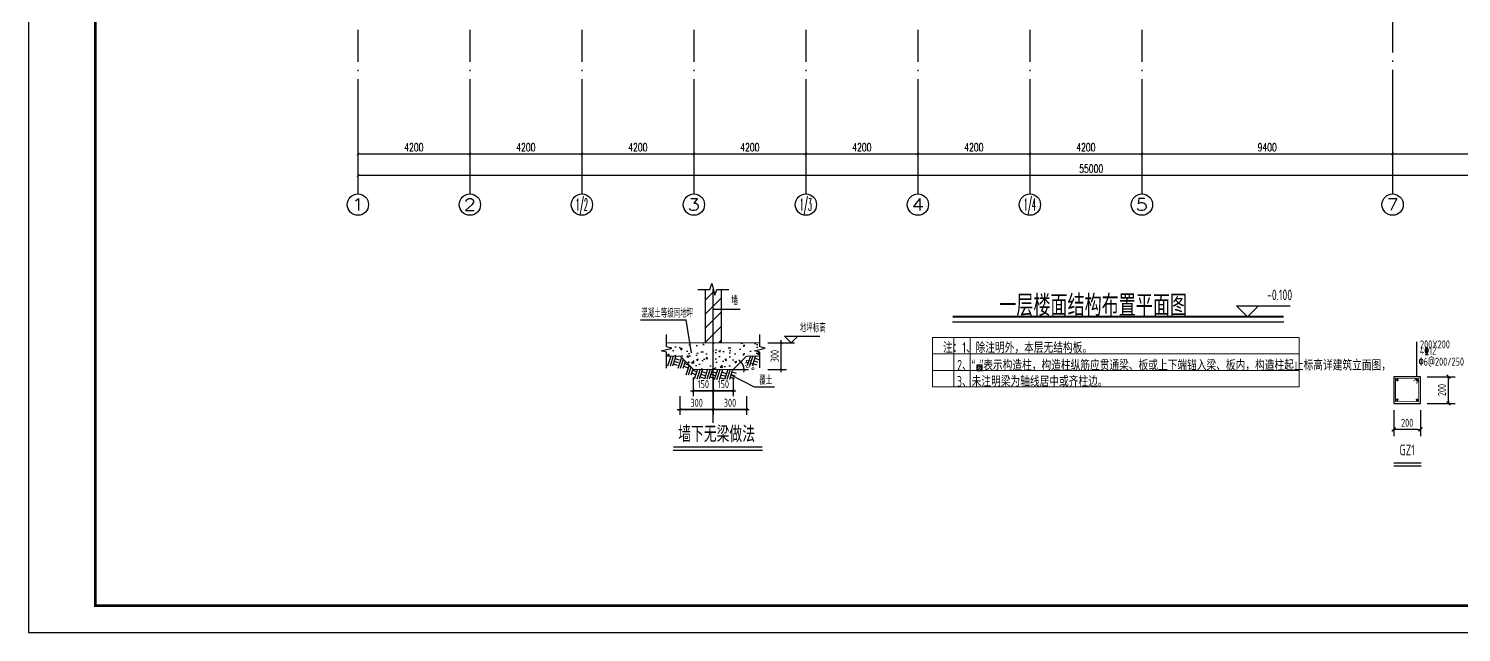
# Model space of a CAD drawing. Extents: x 169490 to 7584583, y -2399407 to 1374371.
# Drawn here: x 1588051 to 1641774, y 795791 to 818426 of the extents above; entities that cross this region are included whole.
import ezdxf
from ezdxf.enums import TextEntityAlignment as Align

# ---------------------------------------------------------------- set-up
doc = ezdxf.new("R2010")
doc.units = 0
doc.header["$LTSCALE"] = 100
doc.linetypes.add('D3轴线点划线', pattern=[18.5, 12, -3, 0.5, -3])
doc.layers.get('0').update_dxf_attribs({"linetype": 'CONTINUOUS'})
doc.layers.get('DEFPOINTS').update_dxf_attribs({"linetype": 'CONTINUOUS'})
for name, color, linetype in [('AXIS', 3, 'CONTINUOUS'), ('AXIS_TEXT', 4, 'CONTINUOUS'), ('C-AXIS(轴号)', 3, 'CONTINUOUS'), ('C-AXIS-T(字)', 7, 'CONTINUOUS'), ('C-DOTE', 8, 'D3轴线点划线'), ('DIM', 3, 'CONTINUOUS'), ('NUM', 7, 'CONTINUOUS'), ('S-0-TEXT', 7, 'CONTINUOUS'), ('S-BEAM-XRBAR', 20, 'CONTINUOUS'), ('S-DETL-LINE1', 2, 'CONTINUOUS'), ('S-DETL-TEXT', 7, 'CONTINUOUS'), ('S-SLAB-DIM', 92, 'CONTINUOUS'), ('S-SLAB-RTEXT', 7, 'CONTINUOUS'), ('TEXT', 7, 'CONTINUOUS'), ('THIN', 190, 'CONTINUOUS'), ('WALL', 7, 'CONTINUOUS'), ('中文', 7, 'CONTINUOUS'), ('图框', 140, 'CONTINUOUS'), ('大样详图_文字', 60, 'CONTINUOUS'), ('文字', 7, 'CONTINUOUS'), ('门编号', 6, 'CONTINUOUS')]:
    doc.layers.add(name, color=color, linetype=linetype)
doc.layers.add('S-1-TEXT', color=7, linetype='CONTINUOUS', lineweight=18)
doc.layers.add('砼柱', color=2, linetype='CONTINUOUS', lineweight=35)
doc.styles.add('_TCH_AXIS', font='COMPLEX', dxfattribs={"bigfont": 'GBCBIG'})
doc.styles.add('_TCH_DIM_T3', font='SIMPLEX.shx', dxfattribs={"width": 0.705882, "bigfont": 'GBCBIG.shx'})
doc.styles.add('COMPLEX', font='COMPLEX')
doc.styles.add('TSSD_Dimension', font='Tssdeng.shx', dxfattribs={"width": 0.7, "bigfont": 'tssdchn.shx'})
doc.styles.add('TSSD_Label', font='Tssdeng.shx', dxfattribs={"width": 0.7, "bigfont": 'hztxt.shx'})
doc.styles.add('TSSD_REIN', font='tssdeng.shx', dxfattribs={"width": 0.7, "bigfont": 'hztxt.shx'})
doc.dimstyles.new('_TCH_ARCH&&100', dxfattribs={"dimtxt": 297.5, "dimasz": 100, "dimexe": 250, "dimexo": 300, "dimgap": 100, "dimtad": 1, "dimdec": 0, "dimzin": 0, "dimdsep": 46, "dimtxsty": '_TCH_DIM_T3', "dimblk": 'ARCHTICK', "dimcen": 0.09, "dimclrt": 7, "dimazin": 2, "dimtfac": 1, "dimtdec": 0, "dimtix": 1, "dimtmove": 2, "dimatfit": 3, "dimfxl": 1, "dimtolj": 1, "dimtzin": 0, "dimarcsym": 0})
doc.dimstyles.new('TSSD_100_100', dxfattribs={"dimtxt": 300, "dimasz": 100, "dimexe": 100, "dimexo": 250, "dimgap": 100, "dimtad": 1, "dimdec": 0, "dimzin": 0, "dimdsep": 46, "dimtxsty": 'TSSD_Dimension', "dimblk": 'ARCHTICK', "dimcen": 0, "dimdle": 100, "dimclrt": 7, "dimadec": 0, "dimazin": 0, "dimtfac": 1, "dimtdec": 0, "dimtix": 1, "dimtmove": 2, "dimatfit": 3, "dimfxl": 1, "dimtolj": 1, "dimtzin": 0, "dimarcsym": 0})
doc.dimstyles.new('TSSD_20_100', dxfattribs={"dimtxt": 300, "dimasz": 100, "dimexe": 250, "dimexo": 250, "dimgap": 100, "dimtad": 1, "dimdec": 0, "dimlfac": 0.2, "dimzin": 0, "dimdsep": 46, "dimtxsty": 'TSSD_Dimension', "dimblk": '_TSDBK', "dimcen": 0, "dimclrt": 7, "dimadec": 0, "dimazin": 0, "dimtfac": 1, "dimtdec": 0, "dimtix": 1, "dimtmove": 2, "dimatfit": 3, "dimldrblk": '_TSDBK', "dimfxl": 1, "dimtolj": 1, "dimtzin": 0, "dimarcsym": 0})

# ---------------------------------------------------------------- blocks, each defined once
blk = doc.blocks.new('_ARCHTICK')
at = {"const_width": 0.15}
blk.add_lwpolyline([(-0.5, -0.5), (0.5, 0.5)], dxfattribs=at)
blk = doc.blocks.new('*D1656')
at = {"layer": 'AXIS', "color": 0, "lineweight": -2, "transparency": 16777216}
for p, q in [((1600395, 815929), (1600395, 812679)), ((1655395, 815929), (1655395, 812679)), ((1600395, 812929), (1655395, 812929))]:
    blk.add_line(p, q, dxfattribs=at)
at = {"layer": 'DEFPOINTS', "color": 0, "transparency": 16777216}
for p in [(1600395, 816229), (1655395, 816229), (1655395, 812929)]:
    blk.add_point(p, dxfattribs=at)
at = {"layer": 'AXIS', "color": 0, "lineweight": -2, "transparency": 16777216, "xscale": 100, "yscale": 100, "zscale": 100, "rotation": 180}
blk.add_blockref('_ARCHTICK', (1600395, 812929), dxfattribs=at)
at = {"layer": 'AXIS', "color": 0, "lineweight": -2, "transparency": 16777216, "xscale": 100, "yscale": 100, "zscale": 100}
blk.add_blockref('_ARCHTICK', (1655395, 812929), dxfattribs=at)
at = {"layer": 'AXIS', "color": 7, "transparency": 16777216, "insert": (1627895, 813178), "char_height": 297.5, "attachment_point": 5, "style": '_TCH_DIM_T3'}
blk.add_mtext('\\A1;55000', dxfattribs=at)
blk = doc.blocks.new('*D1659')
at = {"layer": 'AXIS', "color": 0, "lineweight": -2, "transparency": 16777216}
for p, q in [((1639195, 815929), (1639195, 813479)), ((1646595, 815929), (1646595, 813479)), ((1639195, 813729), (1646595, 813729))]:
    blk.add_line(p, q, dxfattribs=at)
at = {"layer": 'DEFPOINTS', "color": 0, "transparency": 16777216}
for p in [(1639195, 816229), (1646595, 816229), (1646595, 813729)]:
    blk.add_point(p, dxfattribs=at)
at = {"layer": 'AXIS', "color": 0, "lineweight": -2, "transparency": 16777216, "xscale": 100, "yscale": 100, "zscale": 100, "rotation": 180}
blk.add_blockref('_ARCHTICK', (1639195, 813729), dxfattribs=at)
at = {"layer": 'AXIS', "color": 0, "lineweight": -2, "transparency": 16777216, "xscale": 100, "yscale": 100, "zscale": 100}
blk.add_blockref('_ARCHTICK', (1646595, 813729), dxfattribs=at)
at = {"layer": 'AXIS', "color": 7, "transparency": 16777216, "insert": (1642895, 813978), "char_height": 297.5, "attachment_point": 5, "style": '_TCH_DIM_T3'}
blk.add_mtext('\\A1;7400', dxfattribs=at)
blk = doc.blocks.new('*D1660')
at = {"layer": 'AXIS', "color": 0, "lineweight": -2, "transparency": 16777216}
for p, q in [((1629795, 815929), (1629795, 813479)), ((1639195, 815929), (1639195, 813479)), ((1629795, 813729), (1639195, 813729))]:
    blk.add_line(p, q, dxfattribs=at)
at = {"layer": 'DEFPOINTS', "color": 0, "transparency": 16777216}
for p in [(1629795, 816229), (1639195, 816229), (1639195, 813729)]:
    blk.add_point(p, dxfattribs=at)
at = {"layer": 'AXIS', "color": 0, "lineweight": -2, "transparency": 16777216, "xscale": 100, "yscale": 100, "zscale": 100, "rotation": 180}
blk.add_blockref('_ARCHTICK', (1629795, 813729), dxfattribs=at)
at = {"layer": 'AXIS', "color": 0, "lineweight": -2, "transparency": 16777216, "xscale": 100, "yscale": 100, "zscale": 100}
blk.add_blockref('_ARCHTICK', (1639195, 813729), dxfattribs=at)
at = {"layer": 'AXIS', "color": 7, "transparency": 16777216, "insert": (1634495, 813978), "char_height": 297.5, "attachment_point": 5, "style": '_TCH_DIM_T3'}
blk.add_mtext('\\A1;9400', dxfattribs=at)
blk = doc.blocks.new('*D1661')
at = {"layer": 'AXIS', "color": 0, "lineweight": -2, "transparency": 16777216}
for p, q in [((1625595, 815929), (1625595, 813479)), ((1629795, 815929), (1629795, 813479)), ((1625595, 813729), (1629795, 813729))]:
    blk.add_line(p, q, dxfattribs=at)
at = {"layer": 'DEFPOINTS', "color": 0, "transparency": 16777216}
for p in [(1625595, 816229), (1629795, 816229), (1629795, 813729)]:
    blk.add_point(p, dxfattribs=at)
at = {"layer": 'AXIS', "color": 0, "lineweight": -2, "transparency": 16777216, "xscale": 100, "yscale": 100, "zscale": 100, "rotation": 180}
blk.add_blockref('_ARCHTICK', (1625595, 813729), dxfattribs=at)
at = {"layer": 'AXIS', "color": 0, "lineweight": -2, "transparency": 16777216, "xscale": 100, "yscale": 100, "zscale": 100}
blk.add_blockref('_ARCHTICK', (1629795, 813729), dxfattribs=at)
at = {"layer": 'AXIS', "color": 7, "transparency": 16777216, "insert": (1627695, 813978), "char_height": 297.5, "attachment_point": 5, "style": '_TCH_DIM_T3'}
blk.add_mtext('\\A1;4200', dxfattribs=at)
blk = doc.blocks.new('*D1662')
at = {"layer": 'AXIS', "color": 0, "lineweight": -2, "transparency": 16777216}
for p, q in [((1621395, 815929), (1621395, 813479)), ((1625595, 815929), (1625595, 813479)), ((1621395, 813729), (1625595, 813729))]:
    blk.add_line(p, q, dxfattribs=at)
at = {"layer": 'DEFPOINTS', "color": 0, "transparency": 16777216}
for p in [(1621395, 816229), (1625595, 816229), (1625595, 813729)]:
    blk.add_point(p, dxfattribs=at)
at = {"layer": 'AXIS', "color": 0, "lineweight": -2, "transparency": 16777216, "xscale": 100, "yscale": 100, "zscale": 100, "rotation": 180}
blk.add_blockref('_ARCHTICK', (1621395, 813729), dxfattribs=at)
at = {"layer": 'AXIS', "color": 0, "lineweight": -2, "transparency": 16777216, "xscale": 100, "yscale": 100, "zscale": 100}
blk.add_blockref('_ARCHTICK', (1625595, 813729), dxfattribs=at)
at = {"layer": 'AXIS', "color": 7, "transparency": 16777216, "insert": (1623495, 813978), "char_height": 297.5, "attachment_point": 5, "style": '_TCH_DIM_T3'}
blk.add_mtext('\\A1;4200', dxfattribs=at)
blk = doc.blocks.new('*D1663')
at = {"layer": 'AXIS', "color": 0, "lineweight": -2, "transparency": 16777216}
for p, q in [((1617195, 815929), (1617195, 813479)), ((1621395, 815929), (1621395, 813479)), ((1617195, 813729), (1621395, 813729))]:
    blk.add_line(p, q, dxfattribs=at)
at = {"layer": 'DEFPOINTS', "color": 0, "transparency": 16777216}
for p in [(1617195, 816229), (1621395, 816229), (1621395, 813729)]:
    blk.add_point(p, dxfattribs=at)
at = {"layer": 'AXIS', "color": 0, "lineweight": -2, "transparency": 16777216, "xscale": 100, "yscale": 100, "zscale": 100, "rotation": 180}
blk.add_blockref('_ARCHTICK', (1617195, 813729), dxfattribs=at)
at = {"layer": 'AXIS', "color": 0, "lineweight": -2, "transparency": 16777216, "xscale": 100, "yscale": 100, "zscale": 100}
blk.add_blockref('_ARCHTICK', (1621395, 813729), dxfattribs=at)
at = {"layer": 'AXIS', "color": 7, "transparency": 16777216, "insert": (1619295, 813978), "char_height": 297.5, "attachment_point": 5, "style": '_TCH_DIM_T3'}
blk.add_mtext('\\A1;4200', dxfattribs=at)
blk = doc.blocks.new('*D1664')
at = {"layer": 'AXIS', "color": 0, "lineweight": -2, "transparency": 16777216}
for p, q in [((1612995, 815929), (1612995, 813479)), ((1617195, 815929), (1617195, 813479)), ((1612995, 813729), (1617195, 813729))]:
    blk.add_line(p, q, dxfattribs=at)
at = {"layer": 'DEFPOINTS', "color": 0, "transparency": 16777216}
for p in [(1612995, 816229), (1617195, 816229), (1617195, 813729)]:
    blk.add_point(p, dxfattribs=at)
at = {"layer": 'AXIS', "color": 0, "lineweight": -2, "transparency": 16777216, "xscale": 100, "yscale": 100, "zscale": 100, "rotation": 180}
blk.add_blockref('_ARCHTICK', (1612995, 813729), dxfattribs=at)
at = {"layer": 'AXIS', "color": 0, "lineweight": -2, "transparency": 16777216, "xscale": 100, "yscale": 100, "zscale": 100}
blk.add_blockref('_ARCHTICK', (1617195, 813729), dxfattribs=at)
at = {"layer": 'AXIS', "color": 7, "transparency": 16777216, "insert": (1615095, 813978), "char_height": 297.5, "attachment_point": 5, "style": '_TCH_DIM_T3'}
blk.add_mtext('\\A1;4200', dxfattribs=at)
blk = doc.blocks.new('*D1665')
at = {"layer": 'AXIS', "color": 0, "lineweight": -2, "transparency": 16777216}
for p, q in [((1608795, 815929), (1608795, 813479)), ((1612995, 815929), (1612995, 813479)), ((1608795, 813729), (1612995, 813729))]:
    blk.add_line(p, q, dxfattribs=at)
at = {"layer": 'DEFPOINTS', "color": 0, "transparency": 16777216}
for p in [(1608795, 816229), (1612995, 816229), (1612995, 813729)]:
    blk.add_point(p, dxfattribs=at)
at = {"layer": 'AXIS', "color": 0, "lineweight": -2, "transparency": 16777216, "xscale": 100, "yscale": 100, "zscale": 100, "rotation": 180}
blk.add_blockref('_ARCHTICK', (1608795, 813729), dxfattribs=at)
at = {"layer": 'AXIS', "color": 0, "lineweight": -2, "transparency": 16777216, "xscale": 100, "yscale": 100, "zscale": 100}
blk.add_blockref('_ARCHTICK', (1612995, 813729), dxfattribs=at)
at = {"layer": 'AXIS', "color": 7, "transparency": 16777216, "insert": (1610895, 813978), "char_height": 297.5, "attachment_point": 5, "style": '_TCH_DIM_T3'}
blk.add_mtext('\\A1;4200', dxfattribs=at)
blk = doc.blocks.new('*D1666')
at = {"layer": 'AXIS', "color": 0, "lineweight": -2, "transparency": 16777216}
for p, q in [((1604595, 815929), (1604595, 813479)), ((1608795, 815929), (1608795, 813479)), ((1604595, 813729), (1608795, 813729))]:
    blk.add_line(p, q, dxfattribs=at)
at = {"layer": 'DEFPOINTS', "color": 0, "transparency": 16777216}
for p in [(1604595, 816229), (1608795, 816229), (1608795, 813729)]:
    blk.add_point(p, dxfattribs=at)
at = {"layer": 'AXIS', "color": 0, "lineweight": -2, "transparency": 16777216, "xscale": 100, "yscale": 100, "zscale": 100, "rotation": 180}
blk.add_blockref('_ARCHTICK', (1604595, 813729), dxfattribs=at)
at = {"layer": 'AXIS', "color": 0, "lineweight": -2, "transparency": 16777216, "xscale": 100, "yscale": 100, "zscale": 100}
blk.add_blockref('_ARCHTICK', (1608795, 813729), dxfattribs=at)
at = {"layer": 'AXIS', "color": 7, "transparency": 16777216, "insert": (1606695, 813978), "char_height": 297.5, "attachment_point": 5, "style": '_TCH_DIM_T3'}
blk.add_mtext('\\A1;4200', dxfattribs=at)
blk = doc.blocks.new('*D1667')
at = {"layer": 'AXIS', "color": 0, "lineweight": -2, "transparency": 16777216}
for p, q in [((1600395, 815929), (1600395, 813479)), ((1604595, 815929), (1604595, 813479)), ((1600395, 813729), (1604595, 813729))]:
    blk.add_line(p, q, dxfattribs=at)
at = {"layer": 'DEFPOINTS', "color": 0, "transparency": 16777216}
for p in [(1600395, 816229), (1604595, 816229), (1604595, 813729)]:
    blk.add_point(p, dxfattribs=at)
at = {"layer": 'AXIS', "color": 0, "lineweight": -2, "transparency": 16777216, "xscale": 100, "yscale": 100, "zscale": 100, "rotation": 180}
blk.add_blockref('_ARCHTICK', (1600395, 813729), dxfattribs=at)
at = {"layer": 'AXIS', "color": 0, "lineweight": -2, "transparency": 16777216, "xscale": 100, "yscale": 100, "zscale": 100}
blk.add_blockref('_ARCHTICK', (1604595, 813729), dxfattribs=at)
at = {"layer": 'AXIS', "color": 7, "transparency": 16777216, "insert": (1602495, 813978), "char_height": 297.5, "attachment_point": 5, "style": '_TCH_DIM_T3'}
blk.add_mtext('\\A1;4200', dxfattribs=at)
blk = doc.blocks.new('_AXISO')
blk.add_circle((0, 0), 0.5)
at = {"layer": 'AXIS_TEXT', "style": 'COMPLEX', "width": 1.041667}
blk.add_attdef('A', text='', height=0.56, dxfattribs=at).set_placement((-0.25, -0.28), (0.25, -0.28), align=Align.FIT)
blk = doc.blocks.new('*D1691')
at = {"layer": 'DEFPOINTS', "color": 0, "linetype": 'Continuous', "transparency": 16777216}
for p in [(1613724, 804648), (1614974, 804648), (1614974, 804148)]:
    blk.add_point(p, dxfattribs=at)
at = {"layer": 'DIM', "color": 0, "linetype": 'Continuous', "lineweight": -2, "transparency": 16777216}
for p, q in [((1613724, 804398), (1613724, 804048)), ((1614974, 804398), (1614974, 804048)), ((1613624, 804148), (1615074, 804148))]:
    blk.add_line(p, q, dxfattribs=at)
at = {"layer": 'DIM', "color": 0, "linetype": 'Continuous', "lineweight": -2, "transparency": 16777216, "xscale": 100, "yscale": 100, "zscale": 100, "rotation": 180}
blk.add_blockref('_ARCHTICK', (1613724, 804148), dxfattribs=at)
at = {"layer": 'DIM', "color": 0, "linetype": 'Continuous', "lineweight": -2, "transparency": 16777216, "xscale": 100, "yscale": 100, "zscale": 100}
blk.add_blockref('_ARCHTICK', (1614974, 804148), dxfattribs=at)
at = {"layer": 'DIM', "color": 7, "linetype": 'Continuous', "transparency": 16777216, "insert": (1614349, 804398), "char_height": 300, "attachment_point": 5, "style": 'TSSD_Dimension'}
blk.add_mtext('\\A1;300', dxfattribs=at)
blk = doc.blocks.new('*D1692')
at = {"layer": 'DEFPOINTS', "color": 0, "linetype": 'Continuous', "transparency": 16777216}
for p in [(1614974, 806148), (1614474, 805648), (1614474, 805648), (1614826, 805851), (1615047, 805648)]:
    blk.add_point(p, dxfattribs=at)
at = {"layer": 'DIM', "color": 0, "linetype": 'Continuous', "lineweight": -2, "transparency": 16777216}
for start, end in [(45, 59.1555), (0, 45), (345.8445, 0)]:
    blk.add_arc((1614474, 805648), 406, start, end, dxfattribs=at)
at = {"layer": 'DIM', "color": 0, "linetype": 'Continuous', "lineweight": -2, "transparency": 16777216, "xscale": 100, "yscale": 100, "zscale": 100}
for p, rotation in [((1614761, 805935), 314.9999999999954), ((1614880, 805648), 90.00000000000263)]:
    blk.add_blockref('_ARCHTICK', p, dxfattribs=dict(at, rotation=rotation))
at = {"layer": 'DIM', "color": 7, "linetype": 'Continuous', "transparency": 16777216, "insert": (1615080, 805813), "char_height": 300, "attachment_point": 5, "rotation": 285.239, "style": 'TSSD_Dimension'}
blk.add_mtext('\\A1;45°', dxfattribs=at)
blk = doc.blocks.new('*D1693')
at = {"layer": 'DEFPOINTS', "color": 0, "linetype": 'Continuous', "transparency": 16777216}
for p in [(1615774, 806648), (1616274, 806648), (1615774, 805648)]:
    blk.add_point(p, dxfattribs=at)
at = {"layer": 'DIM', "color": 0, "linetype": 'Continuous', "lineweight": -2, "transparency": 16777216}
for p, q in [((1616024, 806648), (1616374, 806648)), ((1616274, 805548), (1616274, 806748)), ((1616024, 805648), (1616374, 805648))]:
    blk.add_line(p, q, dxfattribs=at)
at = {"layer": 'DIM', "color": 0, "linetype": 'Continuous', "lineweight": -2, "transparency": 16777216, "xscale": 100, "yscale": 100, "zscale": 100}
for p, rotation in [((1616274, 806648), 90), ((1616274, 805648), 270)]:
    blk.add_blockref('_ARCHTICK', p, dxfattribs=dict(at, rotation=rotation))
at = {"layer": 'DIM', "color": 7, "linetype": 'Continuous', "transparency": 16777216, "insert": (1616024, 806148), "char_height": 300, "attachment_point": 5, "rotation": 90, "style": 'TSSD_Dimension'}
blk.add_mtext('\\A1;300', dxfattribs=at)
blk = doc.blocks.new('*D1694')
at = {"layer": 'DEFPOINTS', "color": 0, "linetype": 'Continuous', "transparency": 16777216}
for p in [(1612974, 805348), (1613724, 805348), (1613724, 804848)]:
    blk.add_point(p, dxfattribs=at)
at = {"layer": 'DIM', "color": 0, "linetype": 'Continuous', "lineweight": -2, "transparency": 16777216}
for p, q in [((1612874, 804848), (1613824, 804848)), ((1612974, 805098), (1612974, 804748)), ((1613724, 805098), (1613724, 804748))]:
    blk.add_line(p, q, dxfattribs=at)
at = {"layer": 'DIM', "color": 0, "linetype": 'Continuous', "lineweight": -2, "transparency": 16777216, "xscale": 100, "yscale": 100, "zscale": 100, "rotation": 180}
blk.add_blockref('_ARCHTICK', (1612974, 804848), dxfattribs=at)
at = {"layer": 'DIM', "color": 0, "linetype": 'Continuous', "lineweight": -2, "transparency": 16777216, "xscale": 100, "yscale": 100, "zscale": 100}
blk.add_blockref('_ARCHTICK', (1613724, 804848), dxfattribs=at)
at = {"layer": 'DIM', "color": 7, "linetype": 'Continuous', "transparency": 16777216, "insert": (1613349, 805098), "char_height": 300, "attachment_point": 5, "style": 'TSSD_Dimension'}
blk.add_mtext('\\A1;150', dxfattribs=at)
blk = doc.blocks.new('*D1695')
at = {"layer": 'DEFPOINTS', "color": 0, "linetype": 'Continuous', "transparency": 16777216}
for p in [(1613724, 805348), (1614474, 805348), (1614474, 804848)]:
    blk.add_point(p, dxfattribs=at)
at = {"layer": 'DIM', "color": 0, "linetype": 'Continuous', "lineweight": -2, "transparency": 16777216}
for p, q in [((1613624, 804848), (1614574, 804848)), ((1613724, 805098), (1613724, 804748)), ((1614474, 805098), (1614474, 804748))]:
    blk.add_line(p, q, dxfattribs=at)
at = {"layer": 'DIM', "color": 0, "linetype": 'Continuous', "lineweight": -2, "transparency": 16777216, "xscale": 100, "yscale": 100, "zscale": 100, "rotation": 180}
blk.add_blockref('_ARCHTICK', (1613724, 804848), dxfattribs=at)
at = {"layer": 'DIM', "color": 0, "linetype": 'Continuous', "lineweight": -2, "transparency": 16777216, "xscale": 100, "yscale": 100, "zscale": 100}
blk.add_blockref('_ARCHTICK', (1614474, 804848), dxfattribs=at)
at = {"layer": 'DIM', "color": 7, "linetype": 'Continuous', "transparency": 16777216, "insert": (1614099, 805098), "char_height": 300, "attachment_point": 5, "style": 'TSSD_Dimension'}
blk.add_mtext('\\A1;150', dxfattribs=at)
blk = doc.blocks.new('*D1696')
at = {"layer": 'DEFPOINTS', "color": 0, "linetype": 'Continuous', "transparency": 16777216}
for p in [(1612474, 804648), (1613724, 804648), (1613724, 804148)]:
    blk.add_point(p, dxfattribs=at)
at = {"layer": 'DIM', "color": 0, "linetype": 'Continuous', "lineweight": -2, "transparency": 16777216}
for p, q in [((1612474, 804398), (1612474, 804048)), ((1613724, 804398), (1613724, 804048)), ((1612374, 804148), (1613824, 804148))]:
    blk.add_line(p, q, dxfattribs=at)
at = {"layer": 'DIM', "color": 0, "linetype": 'Continuous', "lineweight": -2, "transparency": 16777216, "xscale": 100, "yscale": 100, "zscale": 100, "rotation": 180}
blk.add_blockref('_ARCHTICK', (1612474, 804148), dxfattribs=at)
at = {"layer": 'DIM', "color": 0, "linetype": 'Continuous', "lineweight": -2, "transparency": 16777216, "xscale": 100, "yscale": 100, "zscale": 100}
blk.add_blockref('_ARCHTICK', (1613724, 804148), dxfattribs=at)
at = {"layer": 'DIM', "color": 7, "linetype": 'Continuous', "transparency": 16777216, "insert": (1613099, 804398), "char_height": 300, "attachment_point": 5, "style": 'TSSD_Dimension'}
blk.add_mtext('\\A1;300', dxfattribs=at)
blk = doc.blocks.new('_TSDBK')
blk.add_line((-1, 0), (0, 0))
at = {"const_width": 0.5}
blk.add_lwpolyline([(-0.7, -0.7), (0.7, 0.7)], dxfattribs=at)
blk = doc.blocks.new('*D1697')
at = {"layer": 'DEFPOINTS', "color": 0, "transparency": 16777216}
for p in [(1640242, 805377), (1641294, 805377), (1640242, 804377)]:
    blk.add_point(p, dxfattribs=at)
at = {"layer": 'S-SLAB-DIM', "color": 0, "lineweight": -2, "transparency": 16777216}
for p, q in [((1640492, 805377), (1641544, 805377)), ((1641294, 804477), (1641294, 805277)), ((1640492, 804377), (1641544, 804377))]:
    blk.add_line(p, q, dxfattribs=at)
at = {"layer": 'S-SLAB-DIM', "color": 0, "lineweight": -2, "transparency": 16777216, "xscale": 100, "yscale": 100, "zscale": 100}
for p, rotation in [((1641294, 805377), 90), ((1641294, 804377), 270)]:
    blk.add_blockref('_TSDBK', p, dxfattribs=dict(at, rotation=rotation))
at = {"layer": 'S-SLAB-DIM', "color": 7, "transparency": 16777216, "insert": (1641044, 804877), "char_height": 300, "attachment_point": 5, "rotation": 90, "style": 'TSSD_Dimension'}
blk.add_mtext('\\A1;200', dxfattribs=at)
blk = doc.blocks.new('*D1698')
at = {"layer": 'DEFPOINTS', "color": 0, "transparency": 16777216}
for p in [(1639242, 804377), (1640242, 804377), (1639242, 803399)]:
    blk.add_point(p, dxfattribs=at)
at = {"layer": 'S-SLAB-DIM', "color": 0, "lineweight": -2, "transparency": 16777216}
for p, q in [((1639242, 804127), (1639242, 803149)), ((1640242, 804127), (1640242, 803149)), ((1640142, 803399), (1639342, 803399))]:
    blk.add_line(p, q, dxfattribs=at)
at = {"layer": 'S-SLAB-DIM', "color": 0, "lineweight": -2, "transparency": 16777216, "xscale": 100, "yscale": 100, "zscale": 100, "rotation": 180}
blk.add_blockref('_TSDBK', (1639242, 803399), dxfattribs=at)
at = {"layer": 'S-SLAB-DIM', "color": 0, "lineweight": -2, "transparency": 16777216, "xscale": 100, "yscale": 100, "zscale": 100}
blk.add_blockref('_TSDBK', (1640242, 803399), dxfattribs=at)
at = {"layer": 'S-SLAB-DIM', "color": 7, "transparency": 16777216, "insert": (1639742, 803649), "char_height": 300, "attachment_point": 5, "style": 'TSSD_Dimension'}
blk.add_mtext('\\A1;200', dxfattribs=at)

msp = doc.modelspace()

# ---------------------------------------------------------------- hatches: boundary and pattern name
at = {"layer": 'S-SLAB-RTEXT'}
h = msp.add_hatch(dxfattribs=at)
h.set_pattern_fill('钢筋混凝土', color=256, scale=25, style=0)
h.set_pattern_definition([(45, (1378268.67, 745796.803), (-44.194174, 44.194174), []), (50, (1378268.67, 745796.8), (179.315046, -15.68803), [18.75, -206.25]), (355, (1378268.67, 745796.8), (-34.68783, 188.04803), [15, -165]), (100.4514, (1378283.62, 745795.5), (144.62735, 172.35989), [15.93505, -175.28553]), (46.1842, (1378268.67, 745846.8), (266.81026, -41.37975), [28.125, -309.375]), (96.6356, (1378290.9, 745843.36), (233.66568, 243.52947), [23.90257, -262.92825]), (351.1842, (1378268.67, 745846.8), (233.6655, 243.52965), [22.5, -247.5]), (21, (1378293.67, 745834.3), (149.22676, -100.65472), [18.75, -206.25]), (326, (1378293.67, 745834.3), (60.82883, 181.28751), [15, -165]), (71.4514, (1378306.1, 745825.92), (210.05566, 80.63262), [15.93505, -175.28553]), (37.5, (1378268.67, 745796.803), (3.039964, 83.223463), [0, -163, 0, -167.5, 0, -165.625]), (7.5, (1378268.67, 745796.8), (65.767384, 98.602928), [0, -95.5, 0, -159.25, 0, -63.125]), (327.5, (1378212.92, 745796.803), (133.455609, -5.638718), [0, -62.5, 0, -195, 0, -258.75]), (317.5, (1378187.92, 745796.8), (145.79654, 25.026246), [0, -81.25, 0, -129.5, 0, -183.75])])
h.paths.add_polyline_path([(1623601.3, 805814.3), (1623601.3, 805614.3), (1623801.3, 805614.3), (1623801.3, 805814.3)])
at = {"layer": 'WALL'}
h = msp.add_hatch(dxfattribs=at)
h.set_pattern_fill('ANSI31', color=256, scale=3000, style=0)
h.set_pattern_definition([(45, (2207721.25, 656373.22), (-265.16504, 265.16504), [])])
h.paths.add_polyline_path([(1613724.4, 808648.1), (1613674.4, 808848.1), (1613624.4, 808648.1), (1613424.4, 808648.1), (1613424.4, 806648.1), (1613724.4, 806648.1)])
h.paths.add_polyline_path([(1613724.4, 806648.1), (1614024.4, 806648.1), (1614024.4, 808648.1), (1613824.4, 808648.1), (1613774.4, 808448.1), (1613724.4, 808648.1)])
h = msp.add_hatch(dxfattribs=at)
h.set_pattern_fill('AN33C', color=256, scale=1000, style=0)
h.set_pattern_definition([(50, (2207721.25, 656373.2), (717.2602, -62.75213), [75, -825]), (355, (2207721.25, 656373.2), (-138.7513, 752.1921), [60, -660]), (100.4514, (2207781, 656368), (578.5094, 689.43954), [63.7402, -701.1421]), (46.1842, (2207721.25, 656573.2), (1067.241, -165.519), [112.5, -1237.5]), (96.6356, (2207810.2, 656559.4), (934.6627, 974.1179), [95.6103, -1051.713]), (351.1842, (2207721.2, 656573.2), (934.662, 974.1186), [90, -990]), (21, (2207821.25, 656523.2), (596.90705, -402.6189), [75, -825]), (326, (2207821.25, 656523.2), (243.3153, 725.15005), [60, -660]), (71.4514, (2207871, 656489.7), (840.2226, 322.5305), [63.7402, -701.1421]), (37.5, (2207721.25, 656373.22), (12.15986, 332.89385), [0, -652, 0, -670, 0, -662.5]), (7.5, (2207721.25, 656373.22), (263.06954, 394.41171), [0, -382, 0, -637, 0, -252.5]), (327.5, (2207498.25, 656373.22), (533.82244, -22.55487), [0, -250, 0, -780, 0, -1035]), (317.5, (2207398.25, 656373.2), (583.18617, 100.105), [0, -325, 0, -518, 0, -735])])
h.paths.add_polyline_path([(1613724.4, 805648.1), (1613724.4, 806648.1), (1611974.4, 806648.1), (1611974.4, 806498.1), (1612174.4, 806448.1), (1611974.4, 806398.1), (1611974.4, 806148.1), (1612474.4, 806148.1), (1612974.4, 805648.1)])
h.paths.add_polyline_path([(1613724.4, 805648.1), (1614474.4, 805648.1), (1614974.4, 806148.1), (1615474.4, 806148.1), (1615474.4, 806298.1), (1615274.4, 806348.1), (1615474.4, 806398.1), (1615474.4, 806648.1), (1613724.4, 806648.1)])

# ---------------------------------------------------------------- linework, layer by layer
at = {"layer": 'C-AXIS(轴号)'}
for p, q in [((1600395, 816228.9), (1600395, 812228.9)), ((1604595, 816228.9), (1604595, 812228.9)), ((1608795, 816228.9), (1608795, 812228.9)), ((1612995, 816228.9), (1612995, 812228.9)), ((1617195, 816228.9), (1617195, 812228.9)), ((1621395, 816228.9), (1621395, 812228.9)), ((1625595, 816228.9), (1625595, 812228.9)), ((1629795, 816228.9), (1629795, 812228.9)), ((1639195, 816228.9), (1639195, 812228.9))]:
    msp.add_line(p, q, dxfattribs=at)
at = {"layer": 'C-DOTE'}
for p, q in [((1600395, 842428.9), (1600395, 816228.9)), ((1604595, 842428.9), (1604595, 816228.9)), ((1608795, 842428.9), (1608795, 816228.9)), ((1612995, 842428.9), (1612995, 816228.9)), ((1617195, 842428.9), (1617195, 816228.9)), ((1621395, 842428.9), (1621395, 816228.9)), ((1625595, 842428.9), (1625595, 816228.9)), ((1629795, 842428.9), (1629795, 816228.9)), ((1639195, 829828.9), (1639195, 816228.9))]:
    msp.add_line(p, q, dxfattribs=at)
at = {"layer": 'DIM'}
for p, q in [((1613724.4, 803648.1), (1613724.4, 808648.1)), ((1610994.1, 807512.8), (1612706.2, 807512.8)), ((1612904.5, 806269.6), (1612706.2, 807512.8)), ((1613724.4, 807905.3), (1614730.1, 807905.3)), ((1615774.4, 806648.1), (1616772.9, 806648.1)), ((1616274.4, 805648.1), (1616274.4, 806648.1)), ((1612974.4, 805348.1), (1612974.4, 804648.1)), ((1614381.8, 805442.3), (1615256.1, 804998.1)), ((1614474.4, 805348.1), (1614474.4, 804648.1)), ((1615774.4, 805648.1), (1616474.4, 805648.1)), ((1613724.4, 804848.1), (1612974.4, 804848.1)), ((1614474.4, 804848.1), (1613724.4, 804848.1)), ((1615256.1, 804998.1), (1616014.5, 804998.1)), ((1612474.4, 804648.1), (1612474.4, 803948.1)), ((1613724.4, 804648.1), (1613724.4, 803948.1)), ((1613724.4, 804648.1), (1613724.4, 803948.1)), ((1614974.4, 804648.1), (1614974.4, 803948.1)), ((1613724.4, 804148.1), (1612474.4, 804148.1)), ((1614974.4, 804148.1), (1613724.4, 804148.1))]:
    msp.add_line(p, q, dxfattribs=at)
msp.add_lwpolyline([(1616890.9, 806898.1), (1616640.9, 806648.1), (1616390.9, 806898.1), (1617714.9, 806898.1)], dxfattribs=at)
at = {"layer": 'NUM'}
msp.add_line((1612221.6, 802615.9), (1615566.2, 802615.9), dxfattribs=at)
at = {"layer": 'NUM', "const_width": 50}
msp.add_lwpolyline([(1612224.6, 802735.6), (1615564.8, 802735.6)], dxfattribs=at)
at = {"layer": 'S-1-TEXT', "color": 8}
for p, q in [((1635694.6, 806847.6), (1621939.6, 806847.6)), ((1621939.6, 806847.6), (1621939.6, 804997.7)), ((1622740.5, 806847.6), (1622740.5, 804997.7)), ((1623358, 806847.6), (1623358, 804997.7)), ((1635694.6, 806231), (1621939.6, 806231)), ((1635694.6, 805614.3), (1621939.6, 805614.3)), ((1635694.6, 805614.3), (1621939.6, 805614.3)), ((1635694.6, 805614.3), (1621939.6, 805614.3)), ((1635694.6, 804997.7), (1621939.6, 804997.7))]:
    msp.add_line(p, q, dxfattribs=at)
msp.add_lwpolyline([(1635694.6, 806847.6), (1635694.6, 804997.7)], dxfattribs=at)
at = {"layer": 'S-BEAM-XRBAR', "const_width": 30}
msp.add_lwpolyline([(1639981.6, 805208), (1640085.6, 805311.9), (1640177.4, 805311.9), (1640177.4, 804441.9), (1639307.4, 804441.9), (1639307.4, 805311.9), (1640177.4, 805311.9), (1640177.4, 805220.1), (1640073.5, 805116.1)], dxfattribs=at)
at = {"layer": 'S-BEAM-XRBAR', "const_width": 50}
for points in [[(1639347.4, 805251.7, 1), (1639397.4, 805251.7, 1)], [(1640087.4, 805246.9, 1), (1640137.4, 805246.9, 1)], [(1639347.4, 804511.7, 1), (1639397.4, 804511.7, 1)], [(1640087.4, 804506.9, 1), (1640137.4, 804506.9, 1)]]:
    msp.add_lwpolyline(points, format="xyb", close=True, dxfattribs=at)
at = {"layer": 'S-DETL-LINE1'}
msp.add_lwpolyline([(1640242.4, 805376.9), (1639242.4, 805376.9), (1639242.4, 804376.9), (1640242.4, 804376.9)], close=True, dxfattribs=at)
at = {"layer": 'S-DETL-TEXT'}
msp.add_line((1639237.3, 802035.4), (1640267.8, 802035.4), dxfattribs=at)
at = {"layer": 'S-DETL-TEXT', "const_width": 50}
msp.add_lwpolyline([(1639237.3, 802135.4), (1640267.8, 802135.4)], dxfattribs=at)
at = {"layer": 'S-SLAB-RTEXT'}
msp.add_lwpolyline([(1623601.3, 805614.3), (1623801.3, 805614.3), (1623801.3, 805814.3), (1623601.3, 805814.3)], close=True, dxfattribs=at)
at = {"layer": 'THIN'}
for p, q in [((1633750.4, 807624.8), (1633337.9, 808037.3)), ((1633337.9, 808037.3), (1635360.6, 808037.3)), ((1633750.4, 807624.8), (1634162.9, 808037.3))]:
    msp.add_line(p, q, dxfattribs=at)
msp.add_lwpolyline([(1613144.4, 808648.1), (1613594.4, 808648.1), (1613664.4, 808868.1), (1613784.4, 808428.1), (1613854.4, 808648.1), (1614304.4, 808648.1)], dxfattribs=at)
at = {"layer": 'WALL'}
for p, q in [((1612131.9, 806148.1), (1612007.6, 805772.1)), ((1612224.4, 806148.1), (1612100.2, 805772.1)), ((1612318.2, 806148.1), (1612194, 805772.1)), ((1612222.7, 805859.1), (1612371.4, 805807.2)), ((1612256.1, 805960.1), (1612403.7, 805911.3)), ((1612289.6, 806061.5), (1612447.6, 806010.2)), ((1612514.9, 806063.9), (1612390.7, 805688)), ((1612595.3, 806027.2), (1612483.2, 805688)), ((1612665.8, 805956.7), (1612577, 805688)), ((1612639.1, 805876), (1612786.7, 805827.2)), ((1615118.5, 806157.2), (1614994.2, 805781.3)), ((1615211, 806157.2), (1615086.8, 805781.3)), ((1615304.8, 806157.2), (1615180.6, 805781.3)), ((1615209.3, 805868.2), (1615358, 805816.3)), ((1615242.7, 805969.2), (1615390.3, 805920.4)), ((1615276.2, 806070.7), (1615434.2, 806019.3)), ((1612605.7, 805775), (1612754.4, 805723)), ((1612817.4, 805805.1), (1612693.2, 805429.1)), ((1612887, 805735.5), (1612785.7, 805429.1)), ((1612957.5, 805665), (1612879.5, 805429.1)), ((1612908.3, 805516.1), (1613057, 805464.2)), ((1612941.6, 805617.1), (1613089.2, 805568.3)), ((1613134.2, 805661.4), (1613009.9, 805285.5)), ((1613226.7, 805661.4), (1613102.5, 805285.5)), ((1613320.5, 805661.4), (1613196.3, 805285.5)), ((1613225, 805372.5), (1613373.7, 805320.6)), ((1613258.4, 805473.5), (1613406, 805424.7)), ((1613291.9, 805574.9), (1613449.9, 805523.5)), ((1613512, 805661.4), (1613387.8, 805285.5)), ((1613604.5, 805661.4), (1613480.3, 805285.5)), ((1613698.3, 805661.4), (1613574.1, 805285.5)), ((1613602.8, 805372.5), (1613751.5, 805320.6)), ((1613636.2, 805473.5), (1613783.8, 805424.7)), ((1613669.7, 805574.9), (1613827.7, 805523.5)), ((1613880.6, 805640), (1613756.4, 805264.1)), ((1613973.2, 805640), (1613848.9, 805264.1)), ((1614066.9, 805640), (1613942.7, 805264.1)), ((1613971.5, 805351.1), (1614120.2, 805299.1)), ((1614004.8, 805452), (1614152.4, 805403.3)), ((1614038.4, 805553.5), (1614196.3, 805502.1)), ((1614263.4, 805648.1), (1614139.2, 805272.1)), ((1614356, 805648.1), (1614231.7, 805272.1)), ((1614449.7, 805648.1), (1614325.5, 805272.1)), ((1614354.3, 805359.1), (1614503, 805307.2)), ((1614387.6, 805460.1), (1614535.2, 805411.3)), ((1614421.2, 805561.5), (1614579.1, 805510.2)), ((1614474.4, 805648.1), (1615046.8, 805648.1))]:
    msp.add_line(p, q, dxfattribs=at)
at = {"layer": 'WALL', "const_width": 45}
for points in [[(1613424.4, 806648.1), (1613424.4, 808648.1)], [(1614024.4, 806648.1), (1614024.4, 808648.1)], [(1611974.4, 806648.1), (1615474.4, 806648.1)], [(1611974.4, 806148.1), (1612474.4, 806148.1)], [(1612474.4, 806148.1), (1612974.4, 805648.1)], [(1614474.4, 805648.1), (1614974.4, 806148.1)], [(1614974.4, 806148.1), (1615474.4, 806148.1)], [(1612974.4, 805648.1), (1614474.4, 805648.1)]]:
    msp.add_lwpolyline(points, dxfattribs=at)
at = {"layer": 'WALL'}
for points in [[(1611974.4, 805701.5), (1611974.4, 806298.1), (1611774.4, 806348.1), (1612174.4, 806448.1), (1611974.4, 806498.1), (1611974.4, 806955.1)], [(1615474.4, 805707), (1615474.4, 806298.1), (1615274.4, 806348.1), (1615674.4, 806448.1), (1615474.4, 806498.1), (1615474.4, 806955.1)]]:
    msp.add_lwpolyline(points, dxfattribs=at)
at = {"layer": '中文'}
msp.add_line((1613724.4, 805348.1), (1613724.4, 804648.1), dxfattribs=at)
msp.add_line((1613724.4, 805348.1), (1613724.4, 804648.1), dxfattribs=at)
at = {"layer": '图框'}
msp.add_lwpolyline([(1588050.5, 795791.4), (1672150.5, 795791.4), (1672150.5, 855191.4), (1588050.5, 855191.4)], close=True, dxfattribs=at)
at = {"layer": '图框', "const_width": 100}
msp.add_lwpolyline([(1590550.5, 796791.4), (1671150.5, 796791.4), (1671150.5, 854191.4), (1590550.5, 854191.4)], close=True, dxfattribs=at)
at = {"layer": '大样详图_文字'}
msp.add_lwpolyline([(1640101, 805376.9), (1640101, 806688.4)], dxfattribs=at)
at = {"layer": '文字'}
msp.add_line((1622694.8, 807428.9), (1635114.9, 807428.9), dxfattribs=at)
at = {"layer": '文字', "const_width": 75}
msp.add_lwpolyline([(1622694.8, 807624.8), (1635114.9, 807624.8)], dxfattribs=at)
at = {"layer": '砼柱', "ltscale": 10}
msp.add_lwpolyline([(1590550.5, 854191.4), (1664155.5, 854191.4), (1664155.5, 796791.4), (1590550.5, 796791.4)], close=True, dxfattribs=at)

# ---------------------------------------------------------------- block references
at = {"layer": 'C-AXIS(轴号)'}
ref = msp.add_blockref('_AXISO', (1600395, 811828.9), dxfattribs=dict(at, xscale=800, yscale=800, zscale=800))
ref.add_attrib('A', '1', dxfattribs={"layer": 'C-AXIS-T(字)', "height": 452.5, "style": '_TCH_AXIS', "width": 2.333333}).set_placement((1600168.7, 811602.6), (1600621.3, 811602.6), align=Align.FIT)
ref = msp.add_blockref('_AXISO', (1604595, 811828.9), dxfattribs=dict(at, xscale=800, yscale=800, zscale=800))
ref.add_attrib('A', '2', dxfattribs={"layer": 'C-AXIS-T(字)', "height": 452.5, "style": '_TCH_AXIS', "width": 1.5}).set_placement((1604368.7, 811602.6), (1604821.3, 811602.6), align=Align.FIT)
ref = msp.add_blockref('_AXISO', (1608795, 811828.9), dxfattribs=dict(at, xscale=800, yscale=800, zscale=800))
ref.add_attrib('A', '1/2', dxfattribs={"layer": 'C-AXIS-T(字)', "height": 452.55, "style": '_TCH_AXIS', "width": 0.411765}).set_placement((1608568.7, 811602.6), (1609021.3, 811602.6), align=Align.FIT)
ref = msp.add_blockref('_AXISO', (1612995, 811828.9), dxfattribs=dict(at, xscale=800, yscale=800, zscale=800))
ref.add_attrib('A', '3', dxfattribs={"layer": 'C-AXIS-T(字)', "height": 452.5, "style": '_TCH_AXIS', "width": 1.5}).set_placement((1612768.7, 811602.6), (1613221.3, 811602.6), align=Align.FIT)
ref = msp.add_blockref('_AXISO', (1617195, 811828.9), dxfattribs=dict(at, xscale=800, yscale=800, zscale=800))
ref.add_attrib('A', '1/3', dxfattribs={"layer": 'C-AXIS-T(字)', "height": 452.55, "style": '_TCH_AXIS', "width": 0.411765}).set_placement((1616968.7, 811602.6), (1617421.3, 811602.6), align=Align.FIT)
ref = msp.add_blockref('_AXISO', (1621395, 811828.9), dxfattribs=dict(at, xscale=800, yscale=800, zscale=800))
ref.add_attrib('A', '4', dxfattribs={"layer": 'C-AXIS-T(字)', "height": 452.5, "style": '_TCH_AXIS', "width": 1.3125}).set_placement((1621168.7, 811602.6), (1621621.3, 811602.6), align=Align.FIT)
ref = msp.add_blockref('_AXISO', (1625595, 811828.9), dxfattribs=dict(at, xscale=800, yscale=800, zscale=800))
ref.add_attrib('A', '1/4', dxfattribs={"layer": 'C-AXIS-T(字)', "height": 452.55, "style": '_TCH_AXIS', "width": 0.396226}).set_placement((1625368.7, 811602.6), (1625821.3, 811602.6), align=Align.FIT)
ref = msp.add_blockref('_AXISO', (1629795, 811828.9), dxfattribs=dict(at, xscale=800, yscale=800, zscale=800))
ref.add_attrib('A', '5', dxfattribs={"layer": 'C-AXIS-T(字)', "height": 452.5, "style": '_TCH_AXIS', "width": 1.5}).set_placement((1629568.7, 811602.6), (1630021.3, 811602.6), align=Align.FIT)
ref = msp.add_blockref('_AXISO', (1639195, 811828.9), dxfattribs=dict(at, xscale=800, yscale=800, zscale=800))
ref.add_attrib('A', '7', dxfattribs={"layer": 'C-AXIS-T(字)', "height": 452.5, "style": '_TCH_AXIS', "width": 1.5}).set_placement((1638968.7, 811602.6), (1639421.3, 811602.6), align=Align.FIT)

# ---------------------------------------------------------------- texts
at = {"layer": 'S-0-TEXT', "style": 'TSSD_REIN', "width": 0.7}
for s, p in [(' 注：1、除注明外，本层无结构板。', (1622164.1, 806267.6, -2339.2)), ('2、“ ”表示构造柱，构造柱纵筋应贯通梁、板或上下端锚入梁、板内，构造柱起止标高详建筑立面图，', (1622868.8, 805608.8, 27253.5)), ('3、未注明梁为轴线居中或齐柱边。', (1622860.3, 804999.6, 28423.1))]:
    msp.add_text(s, height=400, rotation=359.99983, dxfattribs=at).set_placement(p)
at = {"layer": 'S-DETL-TEXT', "style": 'TSSD_REIN', "width": 0.7}
msp.add_text('GZ1', height=400, dxfattribs=at).set_placement((1639744.9, 802310.4), align=Align.BOTTOM_CENTER)
at = {"layer": 'TEXT', "ltscale": 99, "style": 'TSSD_REIN', "width": 0.8}
msp.add_text('墙下无梁做法', height=600, dxfattribs=at).set_placement((1612408.8, 802921.5))
at = {"layer": 'THIN', "style": 'TSSD_Label', "width": 0.7}
msp.add_text('-0.100', height=400, dxfattribs=at).set_placement((1635430.7, 808124.5), align=Align.BOTTOM_RIGHT)
at = {"layer": 'THIN', "style": 'TSSD_REIN', "width": 0.6}
for s, p in [('墙', (1614405.9, 807977.8)), ('地坪标高', (1616966.7, 806955.9))]:
    msp.add_text(s, height=300, dxfattribs=at).set_placement(p, align=Align.BOTTOM_LEFT)
for s, p in [('混凝土等级同地坪', (1611026.2, 807594.4)), ('覆土', (1615449, 805083.4))]:
    msp.add_text(s, height=300, dxfattribs=at).set_placement(p)
at = {"layer": '大样详图_文字', "style": 'TSSD_REIN', "width": 0.7}
for s, p in [('200X200', (1640225.3, 806437.4)), ('\x826@200/250', (1640179.1, 805790.2))]:
    msp.add_text(s, height=300, dxfattribs=at).set_placement(p)
msp.add_text('4\x8412', height=300, dxfattribs=at).set_placement((1640830.9, 806109.9), align=Align.BOTTOM_RIGHT)
at = {"layer": '门编号', "color": 7, "style": 'TSSD_REIN', "width": 0.8}
msp.add_text('一层楼面结构布置平面图', height=800, dxfattribs=at).set_placement((1627967.7, 808087.6), align=Align.MIDDLE)

# ---------------------------------------------------------------- dimensions: what is measured, and where the dimension line sits
at = {"layer": 'AXIS'}
for p1, p2, distance, picture, middle in [((1600395, 816228.9), (1655395, 816228.9), -3300, '*D1656', (1627895, 813177.6)), ((1600395, 816228.9), (1604595, 816228.9), -2500, '*D1667', (1602495, 813977.6)), ((1604595, 816228.9), (1608795, 816228.9), -2500, '*D1666', (1606695, 813977.6)), ((1608795, 816228.9), (1612995, 816228.9), -2500, '*D1665', (1610895, 813977.6)), ((1612995, 816228.9), (1617195, 816228.9), -2500, '*D1664', (1615095, 813977.6)), ((1617195, 816228.9), (1621395, 816228.9), -2500, '*D1663', (1619295, 813977.6)), ((1621395, 816228.9), (1625595, 816228.9), -2500, '*D1662', (1623495, 813977.6)), ((1625595, 816228.9), (1629795, 816228.9), -2500, '*D1661', (1627695, 813977.6)), ((1629795, 816228.9), (1639195, 816228.9), -2500, '*D1660', (1634495, 813977.6)), ((1639195, 816228.9), (1646595, 816228.9), -2500, '*D1659', (1642895, 813977.6))]:
    dim = msp.add_aligned_dim(p1=p1, p2=p2, distance=distance, dimstyle='_TCH_ARCH&&100', dxfattribs=at)
    dim.commit()
    dim.dimension.update_dxf_attribs({"geometry": picture, "text_midpoint": middle})
at = {"layer": 'DIM', "linetype": 'Continuous'}
dim = msp.add_linear_dim(base=(1616274.4, 806648.1), p1=(1615774.4, 805648.1), p2=(1615774.4, 806648.1), angle=90, text='300', dimstyle='TSSD_100_100', dxfattribs=at)
dim.commit()
dim.dimension.update_dxf_attribs({"geometry": '*D1693', "text_midpoint": (1616024.4, 806148.1)})
dim = msp.add_angular_dim_2l(base=(1614825.8, 805851), line1=((1614474.4, 805648.1), (1614974.4, 806148.1)), line2=((1614474.4, 805648.1), (1615046.8, 805648.1)), dimstyle='TSSD_100_100', dxfattribs=at)
dim.commit()
dim.dimension.update_dxf_attribs({"geometry": '*D1692', "text_midpoint": (1615080.3, 805813.1), "dimtype": 162})
for base, p1, p2, text, picture, middle in [((1613724.4, 804848.1), (1612974.4, 805348.1), (1613724.4, 805348.1), '150', '*D1694', (1613349.4, 805098.1)), ((1614474.4, 804848.1), (1613724.4, 805348.1), (1614474.4, 805348.1), '150', '*D1695', (1614099.4, 805098.1)), ((1613724.4, 804148.1), (1612474.4, 804648.1), (1613724.4, 804648.1), '300', '*D1696', (1613099.4, 804398.1)), ((1614974.4, 804148.1), (1613724.4, 804648.1), (1614974.4, 804648.1), '300', '*D1691', (1614349.4, 804398.1))]:
    dim = msp.add_linear_dim(base=base, p1=p1, p2=p2, text=text, dimstyle='TSSD_100_100', dxfattribs=at)
    dim.commit()
    dim.dimension.update_dxf_attribs({"geometry": picture, "text_midpoint": middle})
at = {"layer": 'S-SLAB-DIM'}
for base, p2, angle, picture, middle in [((1641294.1, 805376.9), (1640242.4, 805376.9), 90, '*D1697', (1641044.1, 804876.9)), ((1639242.4, 803398.9), (1639242.4, 804376.9), 180, '*D1698', (1639742.4, 803648.9))]:
    dim = msp.add_linear_dim(base=base, p1=(1640242.4, 804376.9), p2=p2, angle=angle, dimstyle='TSSD_20_100', dxfattribs=at)
    dim.commit()
    dim.dimension.update_dxf_attribs({"geometry": picture, "text_midpoint": middle})

doc.saveas('drawing.dxf')
